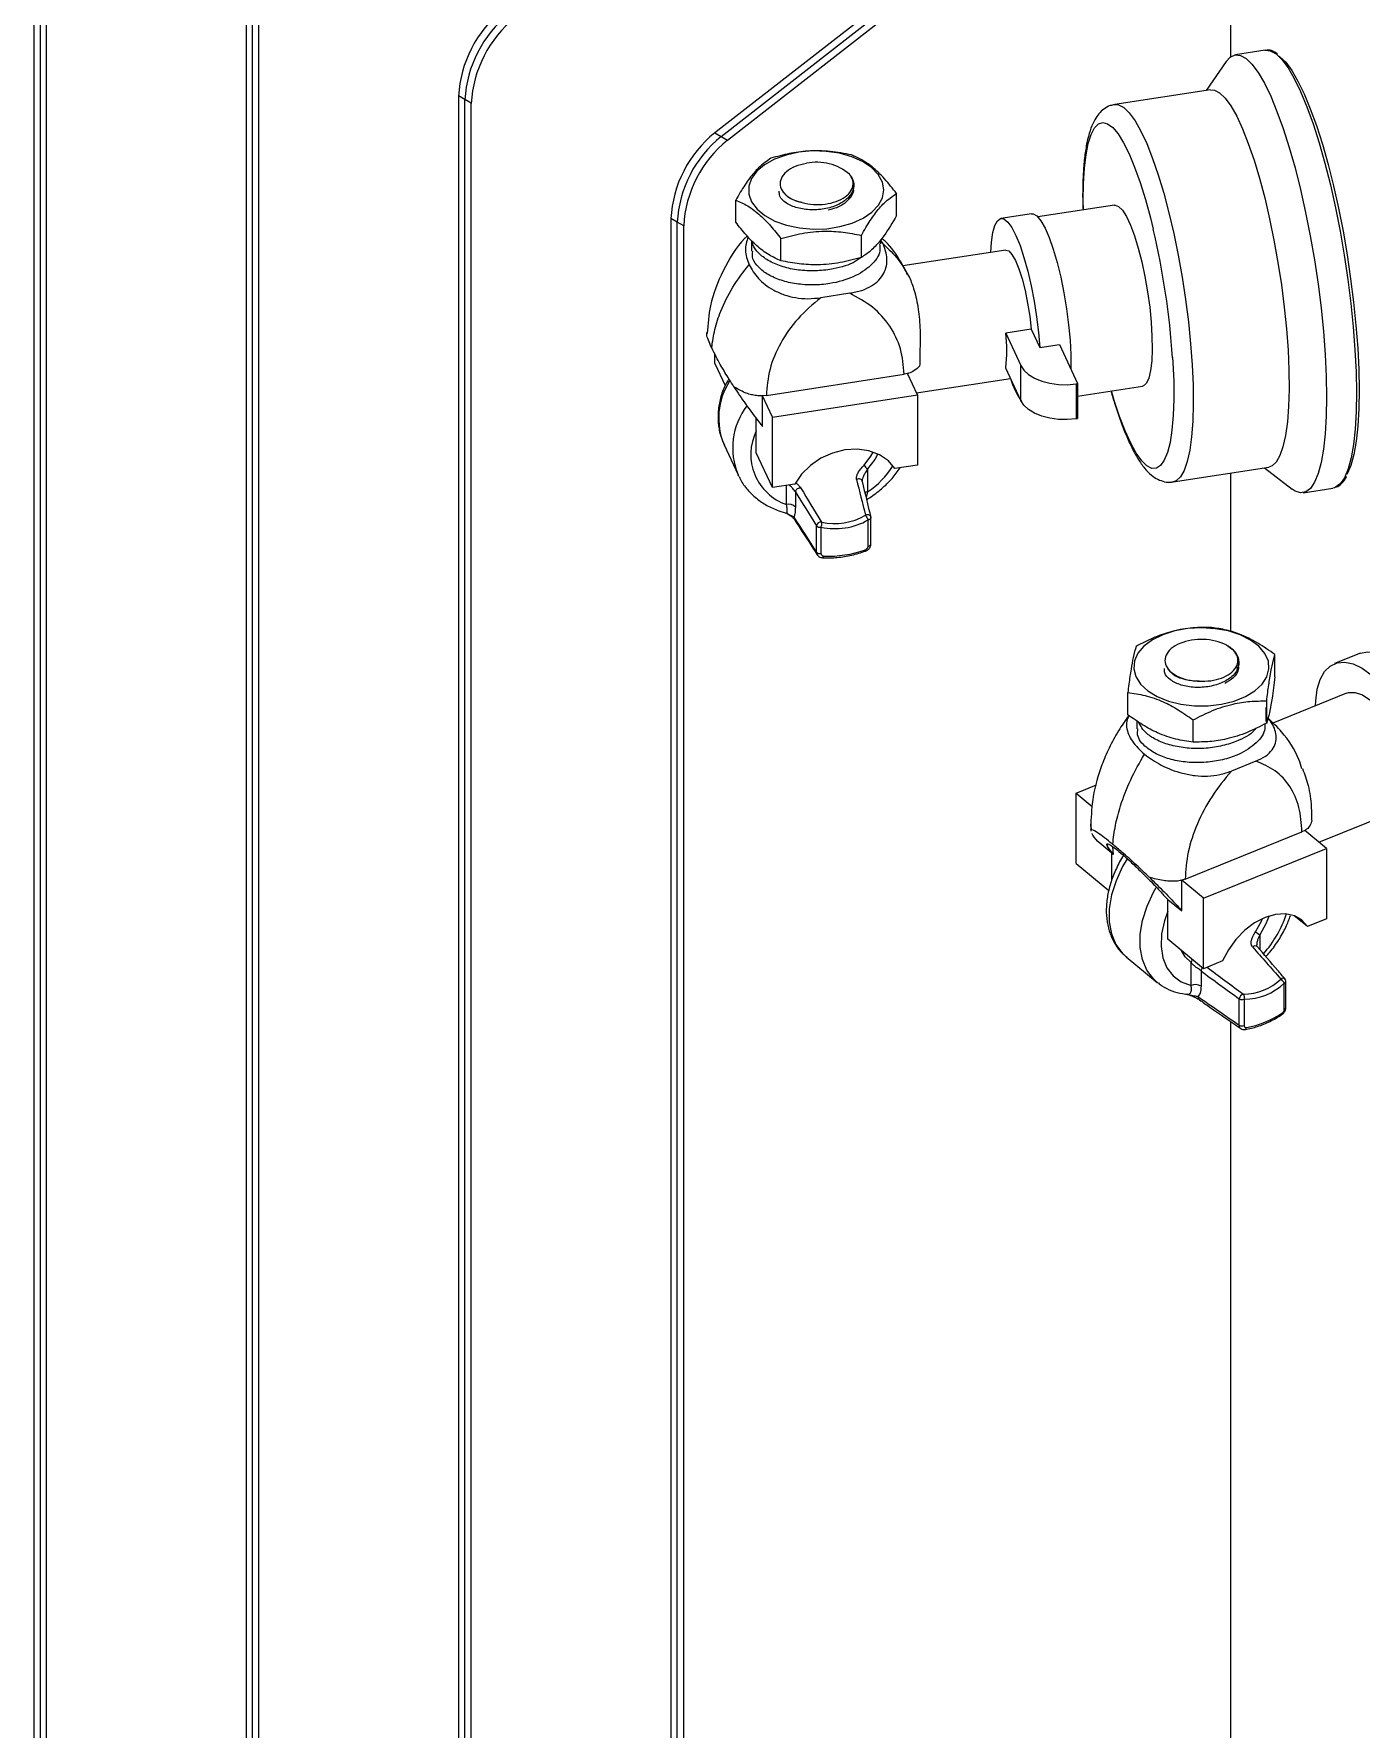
# Model space of a CAD drawing. Header units: millimetres. Extents: x 0 to 6631, y 0 to 4689.
# Drawn here: x 4059 to 4235.7, y 3503.9 to 3729.7 of the extents above; entities that cross this region are included whole.
import ezdxf

# ---------------------------------------------------------------- set-up
doc = ezdxf.new("R2010")
doc.units = ezdxf.units.MM
doc.header["$LTSCALE"] = 13
doc.layers.add('几何体', color=7, linetype='Continuous')

msp = doc.modelspace()

# ---------------------------------------------------------------- linework, layer by layer
at = {"layer": '几何体'}
for p, q in [((4218.33, 3778.38), (4218.33, 3726.57)), ((4218.33, 3770.11), (4149.65, 3716.48)), ((4150.5, 3715.99), (4218.33, 3768.96)), ((4151.35, 3715.5), (4218.33, 3767.81)), ((4058.96, 3754.05), (4058.96, 3157.72)), ((4059.81, 3753.56), (4059.81, 3157.23)), ((4060.65, 3156.74), (4060.65, 3753.07)), ((4087.24, 3737.72), (4087.24, 3141.39)), ((4088.09, 3140.9), (4088.09, 3737.23)), ((4088.94, 3140.41), (4088.94, 3736.74)), ((4217.77, 3725.97), (4215.1, 3722.14)), ((4222.97, 3727.48), (4219, 3726.87)), ((4116.37, 3720.91), (4115.53, 3721.4)), ((4115.53, 3721.4), (4115.53, 3125.06)), ((4215.68, 3722.23), (4202.92, 3720.26)), ((4117.22, 3720.42), (4116.37, 3720.91)), ((4116.37, 3124.57), (4116.37, 3720.91)), ((4117.22, 3124.08), (4117.22, 3720.42)), ((4149.65, 3716.48), (4150.5, 3715.99)), ((4150.5, 3715.99), (4151.35, 3715.5)), ((4158.69, 3708.72), (4158.8, 3708.55)), ((4167.64, 3707.77), (4167.76, 3707.95)), ((4168.16, 3709.18), (4168.16, 3709.51)), ((4173.87, 3705.47), (4173.87, 3708.41)), ((4152.45, 3704.59), (4152.45, 3707.52)), ((4191.83, 3705.71), (4187.77, 3705.08)), ((4202.9, 3706.86), (4192.69, 3705.28)), ((4144.66, 3704.58), (4143.81, 3705.07)), ((4143.81, 3705.07), (4143.81, 3108.73)), ((4145.51, 3704.09), (4144.66, 3704.58)), ((4144.66, 3108.24), (4144.66, 3704.58)), ((4145.51, 3107.75), (4145.51, 3704.09)), ((4154.54, 3702.16), (4154.54, 3700.72)), ((4158.47, 3699.45), (4158.47, 3702.39)), ((4169.18, 3699.9), (4169.18, 3702.83)), ((4172.1, 3701.68), (4171.72, 3702.22)), ((4171.77, 3701.69), (4171.77, 3702.29)), ((4188.42, 3700.88), (4174.72, 3698.76)), ((4175.47, 3697.43), (4175.59, 3697.23)), ((4167.62, 3695.13), (4163.77, 3694.53)), ((4191.79, 3690.34), (4188.41, 3689.82)), ((4188.41, 3689.82), (4190.42, 3685.5)), ((4191.79, 3690.34), (4192.94, 3687.88)), ((4149.24, 3687.85), (4149.2, 3687.92)), ((4192.94, 3687.88), (4195.55, 3688.28)), ((4195.55, 3688.28), (4197.96, 3683.08)), ((4149.67, 3685.74), (4149.67, 3686.99)), ((4149.67, 3685.74), (4151.03, 3682.81)), ((4190.42, 3680.85), (4188.41, 3685.16)), ((4190.42, 3680.85), (4190.42, 3685.5)), ((4156.52, 3681.49), (4174.87, 3684.33)), ((4175.34, 3684.43), (4174.87, 3684.33)), ((4176.65, 3681.61), (4175.34, 3684.43)), ((4176.54, 3681.84), (4189.06, 3683.78)), ((4197.77, 3683.05), (4197.96, 3683.08)), ((4197.77, 3683.05), (4197.77, 3678.4)), ((4197.96, 3683.08), (4197.96, 3678.43)), ((4156.52, 3681.49), (4156.02, 3681.44)), ((4157.33, 3678.62), (4156.02, 3681.44)), ((4156.02, 3677.36), (4156.02, 3681.44)), ((4157.33, 3678.62), (4176.65, 3681.61)), ((4176.65, 3681.61), (4176.65, 3672.22)), ((4197.96, 3681.41), (4206.63, 3682.76)), ((4155.18, 3673.86), (4155.18, 3678.45)), ((4157.33, 3669.23), (4157.33, 3678.62)), ((4197.77, 3678.4), (4197.96, 3678.43)), ((4150.89, 3674.94), (4152.75, 3670.93)), ((4157.33, 3669.23), (4155.18, 3673.86)), ((4170.01, 3671.71), (4170.01, 3668.65)), ((4176.65, 3672.22), (4173.65, 3671.76)), ((4210.7, 3669.99), (4223.46, 3671.96)), ((4222.88, 3671.87), (4226.58, 3669.03)), ((4152.86, 3670.7), (4152.75, 3670.93)), ((4160.32, 3669.7), (4157.33, 3669.23)), ((4159.2, 3666.98), (4159.2, 3669.52)), ((4218.33, 3671.17), (4218.33, 3650.07)), ((4160.39, 3668.67), (4160.39, 3666.63)), ((4228.02, 3668.55), (4232, 3669.16)), ((4232.2, 3669.21), (4232, 3669.16)), ((4170.08, 3661.42), (4170.08, 3664.93)), ((4170.45, 3661.7), (4170.45, 3665.21)), ((4163.2, 3660.63), (4163.2, 3664.13)), ((4163.8, 3663.96), (4163.8, 3660.45)), ((4224.27, 3644.04), (4224.27, 3646.98)), ((4235.66, 3647.17), (4232.22, 3645.78)), ((4209.94, 3645.19), (4210.11, 3644.94)), ((4219.22, 3645.35), (4219.18, 3645)), ((4219.47, 3645.57), (4219.47, 3645.9)), ((4219, 3644.24), (4219.08, 3644.35)), ((4204.66, 3638.98), (4204.66, 3641.92)), ((4223.17, 3637.87), (4223.17, 3640.81)), ((4233.81, 3641.84), (4223.99, 3637.87)), ((4205.85, 3638.17), (4205.85, 3637.09)), ((4213.36, 3635.34), (4213.36, 3638.28)), ((4223.08, 3638.07), (4223.08, 3639.94)), ((4221.72, 3632.8), (4218.46, 3631.48)), ((4197.79, 3628.54), (4200.48, 3629.63)), ((4197.79, 3619.15), (4197.79, 3628.54)), ((4197.79, 3628.54), (4199.94, 3626.76)), ((4199.73, 3624.47), (4199.73, 3623.49)), ((4230.12, 3622.01), (4239.69, 3625.88)), ((4202.55, 3620.53), (4200.68, 3622.07)), ((4212.31, 3617.07), (4227.87, 3623.36)), ((4228.25, 3623.55), (4227.87, 3623.36)), ((4231.15, 3621.16), (4228.25, 3623.55)), ((4202.05, 3621.3), (4201.95, 3621.66)), ((4202.78, 3620.34), (4202.05, 3621.3)), ((4202.78, 3620.34), (4202.55, 3620.53)), ((4202.55, 3617), (4202.55, 3620.53)), ((4202.66, 3621.71), (4202.59, 3621.77)), ((4202.78, 3620.34), (4202.68, 3621.38)), ((4214.77, 3614.54), (4231.15, 3621.16)), ((4231.15, 3621.16), (4231.15, 3611.77)), ((4197.79, 3619.15), (4202.15, 3615.55)), ((4212.31, 3617.07), (4211.87, 3616.93)), ((4214.77, 3614.54), (4211.87, 3616.93)), ((4211.87, 3612.85), (4211.87, 3616.93)), ((4210, 3614.38), (4209.78, 3614.57)), ((4210, 3614.38), (4211.87, 3612.85)), ((4210, 3609.08), (4210, 3614.38)), ((4214.77, 3605.15), (4214.77, 3614.54)), ((4228.61, 3610.75), (4226.84, 3612.21)), ((4231.15, 3611.77), (4228.61, 3610.75)), ((4214.77, 3605.15), (4210, 3609.08)), ((4222.26, 3609.68), (4222.26, 3607.67)), ((4204.45, 3606.73), (4208.58, 3603.33)), ((4217.3, 3606.18), (4214.77, 3605.15)), ((4213.1, 3602.92), (4213.1, 3605.97)), ((4214.42, 3604.86), (4214.42, 3602.83)), ((4208.69, 3603.24), (4208.58, 3603.33)), ((4225.51, 3599.73), (4225.51, 3603.24)), ((4225.72, 3599.97), (4225.72, 3603.48)), ((4214.21, 3601), (4214.2, 3601.01)), ((4219.52, 3597.62), (4219.52, 3601.13)), ((4220.18, 3601.09), (4220.18, 3597.58)), ((4218.33, 3598.13), (4218.33, 3195.33))]:
    msp.add_line(p, q, dxfattribs=at)
at = {"layer": '几何体', "flags": 128}
for points in [[(4217.77, 3725.97), (4218.32, 3726.57), (4218.97, 3726.86), (4219.68, 3726.8), (4220.43, 3726.39), (4221.21, 3725.63), (4222.03, 3724.53), (4222.86, 3723.1), (4223.7, 3721.37), (4224.54, 3719.34), (4225.37, 3717.06), (4226.17, 3714.54), (4226.94, 3711.82), (4227.67, 3708.92), (4228.35, 3705.89), (4228.97, 3702.76), (4229.53, 3699.57), (4230.01, 3696.35), (4230.41, 3693.16), (4230.73, 3690.01), (4230.96, 3686.96), (4231.1, 3684.05), (4231.14, 3681.29), (4231.1, 3678.74), (4230.96, 3676.41), (4230.73, 3674.35), (4230.42, 3672.57), (4230.02, 3671.09), (4229.54, 3669.94), (4228.99, 3669.12), (4228.37, 3668.65), (4227.69, 3668.53), (4226.97, 3668.77), (4226.58, 3669.03)], [(4222.97, 3727.48), (4223.65, 3727.42), (4224.41, 3727.01), (4225.19, 3726.24), (4226.01, 3725.14), (4226.84, 3723.72), (4227.68, 3721.98), (4228.52, 3719.96), (4229.35, 3717.68), (4230.15, 3715.16), (4230.92, 3712.43), (4231.65, 3709.54), (4232.33, 3706.51), (4232.95, 3703.38), (4233.5, 3700.18), (4233.98, 3696.97), (4234.39, 3693.77), (4234.7, 3690.63), (4234.93, 3687.58), (4235.07, 3684.66), (4235.12, 3681.91), (4235.08, 3679.35), (4234.94, 3677.03), (4234.71, 3674.96), (4234.4, 3673.18), (4234, 3671.71), (4233.52, 3670.55), (4232.97, 3669.74), (4232.35, 3669.27), (4232.2, 3669.21)], [(4224.84, 3726.69), (4224.92, 3726.63), (4225.7, 3725.88), (4226.5, 3724.8), (4227.32, 3723.39), (4228.15, 3721.69), (4228.98, 3719.7), (4229.79, 3717.45), (4230.58, 3714.97), (4231.34, 3712.29), (4232.06, 3709.44), (4232.72, 3706.45), (4233.34, 3703.37), (4233.88, 3700.23), (4234.35, 3697.06), (4234.75, 3693.92), (4235.06, 3690.82), (4235.29, 3687.82), (4235.43, 3684.95), (4235.47, 3682.24), (4235.43, 3679.72), (4235.29, 3677.43), (4235.07, 3675.4), (4234.76, 3673.65), (4234.37, 3672.19), (4233.9, 3671.06), (4233.87, 3671.01)], [(4215.68, 3722.23), (4216.21, 3722.19), (4216.9, 3721.83), (4217.63, 3721.12), (4218.39, 3720.07), (4219.17, 3718.7), (4219.95, 3717.02), (4220.72, 3715.07), (4221.48, 3712.86), (4222.21, 3710.43), (4222.9, 3707.82), (4223.55, 3705.05), (4224.14, 3702.17), (4224.67, 3699.22), (4225.13, 3696.25), (4225.51, 3693.28), (4225.8, 3690.37), (4226.01, 3687.55), (4226.12, 3684.86), (4226.15, 3682.35), (4226.08, 3680.05), (4225.92, 3677.98), (4225.67, 3676.18), (4225.34, 3674.68), (4224.93, 3673.49), (4224.44, 3672.63), (4223.88, 3672.11), (4223.46, 3671.96)], [(4202.93, 3720.26), (4203.45, 3720.22), (4204.14, 3719.85), (4204.87, 3719.14), (4205.63, 3718.09), (4206.41, 3716.72), (4207.19, 3715.05), (4207.96, 3713.09), (4208.72, 3710.89), (4209.45, 3708.46), (4210.15, 3705.84), (4210.79, 3703.08), (4211.39, 3700.2), (4211.91, 3697.25), (4212.37, 3694.27), (4212.75, 3691.31), (4213.04, 3688.39), (4213.25, 3685.57), (4213.37, 3682.89), (4213.39, 3680.38), (4213.32, 3678.07), (4213.16, 3676.01), (4212.92, 3674.21), (4212.58, 3672.7), (4212.17, 3671.51), (4211.68, 3670.66), (4211.12, 3670.14), (4210.7, 3669.99)], [(4198.75, 3706.22), (4198.73, 3707.47), (4198.76, 3709.74), (4198.89, 3711.78), (4199.1, 3713.57), (4199.4, 3715.07), (4199.78, 3716.27), (4200.23, 3717.14), (4200.76, 3717.67), (4201.34, 3717.86), (4201.98, 3717.7), (4202.66, 3717.19), (4203.37, 3716.34), (4204.1, 3715.16), (4204.84, 3713.67), (4205.58, 3711.9), (4206.31, 3709.87), (4207.02, 3707.62), (4207.69, 3705.16), (4208.06, 3703.64)], [(4159.22, 3704.18), (4160.93, 3703.82), (4162.74, 3703.67), (4164.56, 3703.72), (4166.32, 3703.99), (4167.96, 3704.46), (4169.4, 3705.11), (4170.58, 3705.91), (4171.46, 3706.83), (4172, 3707.84), (4172.18, 3708.89), (4171.99, 3709.93), (4171.43, 3710.94), (4170.54, 3711.86), (4169.35, 3712.65), (4167.9, 3713.3), (4166.26, 3713.76), (4164.49, 3714.02), (4162.67, 3714.07), (4160.86, 3713.9), (4159.15, 3713.53), (4157.61, 3712.97), (4156.29, 3712.24), (4155.26, 3711.38), (4154.54, 3710.41), (4154.18, 3709.37), (4154.19, 3708.32), (4154.56, 3707.29), (4155.29, 3706.32), (4156.34, 3705.46), (4157.67, 3704.74), (4159.22, 3704.18)], [(4191.83, 3705.71), (4192.05, 3705.7), (4192.55, 3705.42), (4193.08, 3704.78), (4193.64, 3703.81), (4194.2, 3702.53), (4194.74, 3700.98), (4195.26, 3699.2), (4195.74, 3697.25), (4196.16, 3695.18), (4196.51, 3693.05), (4196.78, 3690.92), (4196.97, 3688.85), (4197.07, 3686.91), (4197.07, 3685.14), (4197.06, 3685.01)], [(4202.9, 3706.86), (4202.98, 3706.87), (4203.45, 3706.69), (4203.95, 3706.18), (4204.48, 3705.34), (4205.02, 3704.19), (4205.54, 3702.78), (4206.05, 3701.14), (4206.52, 3699.31), (4206.94, 3697.35), (4207.29, 3695.33), (4207.58, 3693.28), (4207.78, 3691.28), (4207.89, 3689.39), (4207.92, 3687.64), (4207.85, 3686.11), (4207.7, 3684.82), (4207.46, 3683.82), (4207.15, 3683.14), (4206.76, 3682.79), (4206.63, 3682.76)], [(4186.44, 3700.57), (4186.52, 3701.94), (4186.7, 3703.19), (4186.97, 3704.15), (4187.31, 3704.78), (4187.71, 3705.07), (4188.17, 3705.01), (4188.68, 3704.6), (4189.21, 3703.86), (4189.76, 3702.8), (4190.31, 3701.46), (4190.84, 3699.87), (4191.34, 3698.07), (4191.79, 3696.12), (4192.19, 3694.07), (4192.52, 3691.97), (4192.77, 3689.89), (4192.94, 3687.88)], [(4188.42, 3700.88), (4188.8, 3700.77), (4189.23, 3700.3), (4189.69, 3699.49), (4190.14, 3698.39), (4190.58, 3697.03), (4190.98, 3695.48), (4191.32, 3693.8), (4191.6, 3692.06), (4191.79, 3690.34)], [(4190.42, 3685.5), (4190.83, 3684.87), (4191.45, 3684.29), (4192.26, 3683.79), (4193.21, 3683.4), (4194.28, 3683.12), (4195.43, 3682.96), (4196.6, 3682.94), (4197.77, 3683.05)], [(4210.64, 3686.54), (4210.68, 3685.91), (4210.78, 3683.36), (4210.79, 3680.99), (4210.72, 3678.82), (4210.55, 3676.9), (4210.29, 3675.26), (4209.95, 3673.9), (4209.53, 3672.87), (4209.04, 3672.16), (4208.49, 3671.8), (4207.87, 3671.79), (4207.22, 3672.13), (4206.52, 3672.81), (4205.8, 3673.83), (4205.06, 3675.16), (4204.32, 3676.79), (4203.58, 3678.7), (4202.86, 3680.84), (4202.48, 3682.11)], [(4197.77, 3678.4), (4196.6, 3678.29), (4195.43, 3678.31), (4194.28, 3678.46), (4193.21, 3678.74), (4192.26, 3679.14), (4191.45, 3679.64), (4190.83, 3680.21), (4190.42, 3680.85)], [(4173.65, 3671.76), (4172.77, 3672.8), (4171.59, 3673.6), (4170.19, 3674.12), (4168.63, 3674.34), (4166.99, 3674.24), (4165.35, 3673.83), (4163.79, 3673.13), (4162.39, 3672.18), (4161.21, 3671.01), (4160.32, 3669.7)], [(4169.53, 3672.21), (4170.46, 3673.44), (4170.74, 3673.96)], [(4171.37, 3673.71), (4170.97, 3672.96), (4170.01, 3671.71)], [(4169.28, 3670.04), (4169.27, 3670.14), (4169.22, 3670.23), (4169.14, 3670.31), (4169.03, 3670.36), (4168.91, 3670.38), (4168.78, 3670.38), (4168.65, 3670.36), (4168.53, 3670.3)], [(4170.43, 3665.33), (4170.43, 3665.35), (4170.38, 3665.44), (4170.31, 3665.51), (4170.22, 3665.57), (4170.11, 3665.6), (4169.98, 3665.61), (4169.86, 3665.59), (4169.74, 3665.55)], [(4170.45, 3665.21), (4170.45, 3665.2), (4170.44, 3665.15), (4170.41, 3665.1), (4170.37, 3665.05), (4170.31, 3665.01), (4170.24, 3664.98), (4170.16, 3664.95), (4170.08, 3664.93)], [(4170.08, 3661.42), (4170.16, 3661.44), (4170.24, 3661.47), (4170.31, 3661.5), (4170.37, 3661.54), (4170.41, 3661.59), (4170.44, 3661.64), (4170.45, 3661.69), (4170.45, 3661.7)], [(4164.17, 3660.11), (4164.14, 3660.04), (4164.11, 3659.97), (4164.08, 3659.93), (4164.05, 3659.9), (4164.01, 3659.89), (4164.01, 3659.89)], [(4213.54, 3640.17), (4215.36, 3640.16), (4217.15, 3640.37), (4218.83, 3640.79), (4220.33, 3641.39), (4221.59, 3642.15), (4222.56, 3643.04), (4223.2, 3644.03), (4223.47, 3645.07), (4223.39, 3646.13), (4222.93, 3647.15), (4222.13, 3648.09), (4221.02, 3648.93), (4219.63, 3649.61), (4218.04, 3650.13), (4216.3, 3650.44), (4214.48, 3650.55), (4212.67, 3650.45), (4210.92, 3650.13), (4209.33, 3649.62), (4207.94, 3648.94), (4206.82, 3648.11), (4206.02, 3647.16), (4205.55, 3646.14), (4205.46, 3645.09), (4205.73, 3644.05), (4206.36, 3643.06), (4207.33, 3642.17), (4208.58, 3641.4), (4210.08, 3640.8), (4211.75, 3640.38), (4213.54, 3640.17)], [(4235.66, 3647.17), (4236.6, 3647.37), (4237.71, 3647.25), (4238.89, 3646.79), (4240.12, 3646), (4241.36, 3644.91), (4242.58, 3643.54), (4243.73, 3641.93), (4244.78, 3640.13), (4245.71, 3638.2), (4246.49, 3636.18), (4247.1, 3634.14), (4247.51, 3632.14), (4247.72, 3630.22), (4247.73, 3630.15)], [(4229.68, 3640.17), (4229.71, 3640.83), (4229.91, 3642.37), (4230.31, 3643.68), (4230.89, 3644.72), (4231.64, 3645.46), (4232.54, 3645.89), (4233.57, 3645.98), (4234.69, 3645.74), (4235.87, 3645.17), (4237.08, 3644.29), (4238.3, 3643.13), (4239.47, 3641.71), (4240.58, 3640.08), (4241.59, 3638.27), (4242.47, 3636.35), (4243.2, 3634.36), (4243.75, 3632.36), (4244.12, 3630.41)], [(4233.81, 3641.84), (4234.09, 3641.93), (4234.96, 3641.94), (4235.92, 3641.61), (4236.92, 3640.96), (4237.92, 3640), (4238.89, 3638.79), (4239.77, 3637.37), (4240.54, 3635.8), (4241.15, 3634.15), (4241.59, 3632.5)], [(4204.57, 3619.79), (4203.96, 3618.75), (4203.1, 3616.87), (4202.5, 3614.99), (4202.2, 3613.14), (4202.2, 3611.39), (4202.5, 3609.78), (4203.09, 3608.37), (4203.96, 3607.19), (4204.45, 3606.73)], [(4208.58, 3603.33), (4208.09, 3603.79), (4207.22, 3604.96), (4206.63, 3606.38), (4206.33, 3607.98), (4206.33, 3609.73), (4206.63, 3611.58), (4207.23, 3613.47), (4208.09, 3615.34), (4208.45, 3615.97)], [(4210, 3612.79), (4209.55, 3611.53), (4209.16, 3609.78), (4209.09, 3608.12), (4209.33, 3606.59), (4209.88, 3605.27), (4210.71, 3604.19), (4211.79, 3603.4), (4213.1, 3602.92)], [(4228.61, 3610.75), (4227.86, 3611.62), (4226.86, 3612.2), (4225.67, 3612.46), (4224.35, 3612.38), (4222.96, 3611.97), (4221.56, 3611.25), (4220.24, 3610.26), (4219.05, 3609.04), (4218.06, 3607.66), (4217.3, 3606.18)], [(4221.67, 3610.07), (4222.46, 3611.47), (4222.62, 3611.83)], [(4223.5, 3612.17), (4223.07, 3611.11), (4222.26, 3609.68)], [(4213.1, 3605.97), (4212.29, 3606.75), (4211.81, 3607.59)], [(4225.19, 3599.21), (4225.21, 3599.14), (4225.21, 3599.09), (4225.2, 3599.05), (4225.18, 3599.02)]]:
    msp.add_lwpolyline(points, dxfattribs=at)
at = {"layer": '几何体'}
for centre, radius, start, end in [((4131.15, 3720.6), 15.64, 128.6908, 177.0927), ((4132, 3720.11), 15.64, 128.6908, 177.0927), ((4132.84, 3719.62), 15.64, 128.6908, 177.0927), ((4159.43, 3704.27), 15.64, 128.6908, 177.0927), ((4160.28, 3703.78), 15.64, 128.6908, 177.0927), ((4161.13, 3703.3), 15.64, 128.6908, 177.0927), ((4163.25, 3705.86), 6.71, 49.5857, 101.884), ((4105.55, 3679.47), 105.32, 3.8478, 13.2654), ((4167.56, 3687.49), 20.99, 353.6337, 6.3663), ((4159.37, 3678.49), 9.19, 147.6008, 202.7094), ((4201.44, 3687.76), 13.03, 197.8344, 212.8872), ((4161.39, 3674.5), 9.35, 142.9882, 202.4743), ((4161.52, 3673.66), 7.07, 153.8051, 250.8339), ((4170.76, 3672.92), 1.42, 209.9653, 238.2718), ((4163.44, 3678.39), 11.75, 303.9988, 327.8219), ((4160.98, 3668.57), 0.597, 76.7502, 171.1359), ((4170.2, 3667.32), 1.35, 98.1593, 114.5931), ((4159.49, 3665.75), 1.27, 44.4059, 103.0399), ((4160.76, 3665.29), 0.586, 178.2505, 212.1112), ((4165.68, 3672.59), 8.83, 257.6979, 299.8882), ((4165.63, 3672.7), 8.25, 257.6979, 299.8882), ((4176.23, 3668.69), 7.2, 205.8332, 211.4149), ((4169.95, 3665.21), 0.5, 0, 13.7913), ((4163.79, 3664.05), 0.597, 82.1382, 171.7868), ((4163.65, 3664.58), 0.633, 224.4059, 283.0399), ((4163.02, 3664.39), 0.89, 330.9192, 16.1095), ((4163.65, 3661.07), 0.633, 224.4059, 283.0399), ((4164.82, 3674.22), 14.13, 267.3446, 290.2415), ((4169.31, 3660.78), 0.44, 359.3148, 24.9707), ((4214.45, 3641.12), 7.89, 64.4813, 111.1621), ((4211.83, 3616.94), 14.66, 318.0723, 342.1703), ((4224.08, 3613.05), 3.83, 231.1084, 241.6926), ((4212.66, 3606.33), 0.566, 320.7016, 9.5689), ((4221.64, 3607.74), 0.444, 53.4813, 139.6989), ((4215.16, 3604.77), 0.741, 137.2911, 173.3436), ((4225.34, 3603.48), 0.418, 51.7645, 134.6083), ((4213.66, 3601.49), 1.54, 60.5241, 111.5653), ((4220.21, 3601.08), 0.692, 101.6441, 176.088), ((4220.06, 3608.94), 7.18, 270.0549, 313.9643), ((4219.61, 3601.34), 0.621, 335.8736, 42.8518), ((4220.17, 3608.77), 7.69, 270.0549, 313.9643), ((4223.51, 3601.98), 2.36, 32.2289, 49.4482), ((4225.44, 3603.51), 0.283, 283.6927, 352.2224), ((4225.22, 3603.48), 0.5, 360, 41.1273), ((4214.53, 3601.38), 0.502, 173.8006, 228.2266), ((4219.89, 3601.8), 0.77, 240.5241, 291.5653), ((4225.44, 3600.01), 0.283, 283.6927, 352.2224), ((4219.89, 3598.29), 0.77, 240.5241, 291.5653), ((4220.2, 3597.33), 0.296, 287.0545, 355.0909), ((4218.33, 3609.42), 12.3, 280.1179, 303.9013)]:
    msp.add_arc(centre, radius, start, end, dxfattribs=at)
for centre, major_axis, ratio, start_param, end_param in [((4174.38, 3654.01), (-10.74, 39.63), 0.037299, 1.137035, 1.265274), ((4174.88, 3654.05), (-10.25, 39.76), 0.038139, 1.147198, 1.275438), ((4173.92, 3653.91), (-24.88, 37.47), 0.076818, 1.115522, 1.243761), ((4174.38, 3654.01), (-24.42, 37.49), 0.071137, 1.109123, 1.237362), ((4172.28, 3656.33), (-37.64, 56.7), 0.076818, 1.36097, 1.444027), ((4239.35, 3594.16), (-33.29, 35.07), 0.082859, 1.087392, 1.215631), ((4238.97, 3593.97), (45.37, -30.16), 0.09505, 4.205024, 4.333264), ((4239.35, 3594.16), (44.97, -30.29), 0.088849, 4.206968, 4.329928), ((4236, 3595.92), (68.65, -45.64), 0.09505, 4.450473, 4.533529)]:
    msp.add_ellipse(centre, major_axis=major_axis, ratio=ratio, start_param=start_param, end_param=end_param, dxfattribs=at)
for points, knots in [([(4224.62, 3726.97), (4224.47, 3727.08), (4224.09, 3727.37), (4223.52, 3727.54), (4223.1, 3727.47), (4222.94, 3727.45)], [0, 0, 0, 0, 0.274349, 0.705914, 1, 1, 1, 1]), ([(4202.94, 3720.22), (4202.73, 3720.19), (4202.2, 3720.12), (4201.46, 3719.67), (4200.77, 3719.03), (4200.21, 3718.19), (4199.71, 3717.08), (4199.3, 3715.64), (4198.98, 3713.88), (4198.77, 3711.9), (4198.67, 3709.75), (4198.64, 3707.85), (4198.68, 3706.61), (4198.7, 3706.21)], [0, 0, 0, 0, 0.044001, 0.114863, 0.187215, 0.268712, 0.367574, 0.485948, 0.606455, 0.722145, 0.834846, 0.94586, 1, 1, 1, 1]), ([(4157.14, 3713.1), (4156.59, 3712.73), (4155.65, 3712.1), (4154.26, 3710.46), (4153.24, 3708.92), (4152.65, 3707.88), (4152.45, 3707.52)], [0, 0, 0, 0, 0.356439, 0.608129, 0.868454, 1, 1, 1, 1]), ([(4167.85, 3713.54), (4166.91, 3713.72), (4165.02, 3714.09), (4162.21, 3714.13), (4159.55, 3713.77), (4157.95, 3713.33), (4157.14, 3713.1)], [0, 0, 0, 0, 0.267276, 0.541818, 0.768445, 1, 1, 1, 1]), ([(4161.86, 3712.42), (4161.35, 3712.3), (4160.31, 3712.05), (4159.14, 3711.34), (4158.43, 3710.46), (4158.28, 3709.5), (4158.69, 3708.58), (4159.6, 3707.8), (4160.57, 3707.37), (4161.18, 3707.22), (4161.3, 3707.19)], [0, 0, 0, 0, 0.1408, 0.281601, 0.422095, 0.560119, 0.697396, 0.832652, 0.966706, 1, 1, 1, 1]), ([(4173.87, 3708.41), (4173.34, 3709.08), (4172.28, 3710.43), (4170.7, 3711.93), (4169.2, 3712.96), (4168.3, 3713.35), (4167.85, 3713.54)], [0, 0, 0, 0, 0.267276, 0.541818, 0.768445, 1, 1, 1, 1]), ([(4167.59, 3710.96), (4167.74, 3710.75), (4168.15, 3710.17), (4168.24, 3709.09), (4167.6, 3707.9), (4166.28, 3706.94), (4164.49, 3706.33), (4162.49, 3706.15), (4160.59, 3706.43), (4159.11, 3707.09), (4158.24, 3707.93), (4158.24, 3708.5), (4158.24, 3708.73)], [0, 0, 0, 0, 0.06031, 0.16849, 0.277405, 0.385383, 0.493965, 0.602546, 0.710525, 0.819439, 0.92762, 1, 1, 1, 1]), ([(4161.3, 3707.19), (4161.79, 3707.09), (4162.77, 3706.88), (4164.38, 3706.95), (4165.86, 3707.3), (4167.07, 3707.92), (4167.88, 3708.74), (4168.17, 3709.68), (4167.98, 3710.45), (4167.68, 3710.85), (4167.59, 3710.96)], [0, 0, 0, 0, 0.132095, 0.264168, 0.396922, 0.532469, 0.668255, 0.806625, 0.945503, 1, 1, 1, 1]), ([(4161.3, 3707.19), (4161.15, 3707.23), (4160.46, 3707.38), (4159.44, 3707.8), (4159.03, 3708.33), (4158.85, 3708.56)], [0, 0, 0, 0, 0.131676, 0.612309, 1, 1, 1, 1]), ([(4168.07, 3709.17), (4168.1, 3709.04), (4168.19, 3708.49), (4167.56, 3707.57), (4166.38, 3706.63), (4165.26, 3706.31), (4164.75, 3706.17)], [0, 0, 0, 0, 0.104508, 0.422451, 0.73766, 1, 1, 1, 1]), ([(4169.18, 3702.83), (4169.38, 3703.19), (4169.96, 3704.21), (4170.98, 3705.75), (4172.37, 3707.4), (4173.32, 3708.04), (4173.87, 3708.41)], [0, 0, 0, 0, 0.131547, 0.383647, 0.643559, 1, 1, 1, 1]), ([(4152.45, 3707.52), (4152.97, 3707.3), (4154.04, 3706.83), (4155.62, 3705.64), (4157.11, 3704.12), (4158.01, 3702.97), (4158.47, 3702.39)], [0, 0, 0, 0, 0.267276, 0.541818, 0.768445, 1, 1, 1, 1]), ([(4173.87, 3705.47), (4173.32, 3704.54), (4172.38, 3702.94), (4170.99, 3701.27), (4169.98, 3700.39), (4169.38, 3700.02), (4169.18, 3699.9)], [0, 0, 0, 0, 0.356439, 0.608129, 0.868454, 1, 1, 1, 1]), ([(4158.47, 3699.45), (4157.94, 3699.68), (4156.87, 3700.15), (4155.3, 3701.34), (4153.8, 3702.86), (4152.9, 3704.01), (4152.45, 3704.59)], [0, 0, 0, 0, 0.267276, 0.541818, 0.768445, 1, 1, 1, 1]), ([(4158.47, 3702.39), (4159.4, 3702.65), (4161.3, 3703.17), (4164.11, 3703.44), (4166.77, 3703.31), (4168.37, 3702.99), (4169.18, 3702.83)], [0, 0, 0, 0, 0.267276, 0.541818, 0.768445, 1, 1, 1, 1]), ([(4153.98, 3702.74), (4153.87, 3702.64), (4152.48, 3701.34), (4150.71, 3698.19), (4148.93, 3693.9), (4148.73, 3690.99), (4148.65, 3689.74)], [0, 0, 0, 0, 0.0293, 0.38815, 0.73604, 1, 1, 1, 1]), ([(4154.1, 3702.61), (4153.91, 3702.02), (4153.51, 3700.79), (4153.97, 3699.56), (4154.22, 3698.91)], [0, 0, 0, 0, 0.4743042, 1, 1, 1, 1]), ([(4171.61, 3701.69), (4171.65, 3701.38), (4171.76, 3700.37), (4170.55, 3698.76), (4168.21, 3697.2), (4165.38, 3696.39), (4162.74, 3696.17), (4160.51, 3696.32), (4158.45, 3696.8), (4156.71, 3697.56), (4155.43, 3698.56), (4154.61, 3699.64), (4154.68, 3700.39), (4154.71, 3700.72)], [0, 0, 0, 0, 0.055966, 0.181318, 0.305595, 0.430564, 0.513912, 0.597834, 0.6807, 0.764738, 0.847765, 0.931457, 1, 1, 1, 1]), ([(4169.15, 3699.89), (4168.81, 3699.64), (4167.73, 3698.86), (4165.37, 3698.28), (4162.75, 3698.04), (4160.5, 3698.19), (4158.45, 3698.68), (4156.7, 3699.44), (4155.46, 3700.44), (4154.71, 3701.32), (4154.72, 3701.85), (4154.73, 3701.97)], [0, 0, 0, 0, 0.081094, 0.257397, 0.37498, 0.493375, 0.610279, 0.728837, 0.845969, 0.964038, 1, 1, 1, 1]), ([(4167.62, 3695.13), (4168.17, 3695.23), (4169.25, 3695.45), (4170.58, 3696.07), (4171.58, 3696.86), (4172.42, 3698.08), (4172.76, 3699.75), (4172.32, 3701.03), (4172.1, 3701.68)], [0, 0, 0, 0, 0.127393, 0.250117, 0.370792, 0.500414, 0.749564, 1, 1, 1, 1]), ([(4175.36, 3697.59), (4175.07, 3698.14), (4174.23, 3699.74), (4173.07, 3701.4), (4172.05, 3702.31), (4171.9, 3702.44)], [0, 0, 0, 0, 0.3123918, 0.8982307, 1, 1, 1, 1]), ([(4172.1, 3701.68), (4172.8, 3701.01), (4174.19, 3699.68), (4175.12, 3698.05), (4175.59, 3697.23)], [0, 0, 0, 0, 0.500003, 1, 1, 1, 1]), ([(4149.24, 3687.85), (4149.35, 3688.67), (4149.59, 3690.3), (4150.5, 3693.02), (4151.93, 3695.96), (4153.45, 3697.93), (4154.22, 3698.91)], [0, 0, 0, 0, 0.2138674, 0.4277366, 0.7138671, 1, 1, 1, 1]), ([(4154.22, 3698.91), (4154.58, 3698.29), (4155.31, 3697.06), (4157.04, 3695.71), (4158.83, 3694.9), (4160.39, 3694.49), (4162.08, 3694.34), (4163.2, 3694.47), (4163.77, 3694.53)], [0, 0, 0, 0, 0.248589, 0.498299, 0.62825, 0.749296, 0.872285, 1, 1, 1, 1]), ([(4169.18, 3699.9), (4168.24, 3699.64), (4166.35, 3699.12), (4163.54, 3698.85), (4160.88, 3698.98), (4159.28, 3699.29), (4158.47, 3699.45)], [0, 0, 0, 0, 0.267276, 0.541818, 0.768445, 1, 1, 1, 1]), ([(4175.59, 3697.23), (4175.8, 3696.69), (4176.26, 3695.54), (4176.79, 3693.05), (4177.05, 3690.21), (4176.98, 3687.53), (4176.95, 3686.06), (4176.94, 3685.42)], [0, 0, 0, 0, 0.193516, 0.406828, 0.619695, 0.833542, 1, 1, 1, 1]), ([(4163.77, 3694.53), (4162.71, 3693.63), (4160.59, 3691.82), (4158.31, 3688.52), (4156.81, 3685.01), (4156.61, 3682.66), (4156.52, 3681.49)], [0, 0, 0, 0, 0.250026, 0.5, 0.749974, 1, 1, 1, 1]), ([(4174.87, 3684.33), (4174.78, 3685.47), (4174.58, 3687.76), (4173.08, 3690.81), (4170.8, 3693.4), (4168.68, 3694.55), (4167.62, 3695.13)], [0, 0, 0, 0, 0.250026, 0.5, 0.749974, 1, 1, 1, 1]), ([(4149.2, 3687.92), (4149.06, 3688.25), (4148.77, 3688.91), (4148.51, 3689.7), (4148.62, 3689.86), (4148.67, 3689.94)], [0, 0, 0, 0, 0.322772, 0.655321, 1, 1, 1, 1]), ([(4152.19, 3682.67), (4151.78, 3683.32), (4150.88, 3684.74), (4149.89, 3686.5), (4149.43, 3687.46), (4149.24, 3687.85)], [0, 0, 0, 0, 0.327432, 0.722961, 1, 1, 1, 1]), ([(4176.94, 3685.42), (4176.72, 3685.21), (4176.34, 3684.83), (4175.7, 3684.54), (4175.38, 3684.44), (4175.34, 3684.43)], [0, 0, 0, 0, 0.53998, 0.946274, 1, 1, 1, 1]), ([(4151.52, 3683.74), (4151.32, 3683.38), (4150.81, 3682.48), (4150.32, 3680.94), (4150.04, 3679.2), (4150.11, 3677.48), (4150.41, 3676.01), (4150.81, 3675.19), (4150.96, 3674.87)], [0, 0, 0, 0, 0.12614, 0.317579, 0.507621, 0.695604, 0.881271, 1, 1, 1, 1]), ([(4156.02, 3681.44), (4155.95, 3681.44), (4155.61, 3681.43), (4155.04, 3681.49), (4154.33, 3681.64), (4153.31, 3681.99), (4152.66, 3682.39), (4152.19, 3682.67)], [0, 0, 0, 0, 0.050272, 0.220214, 0.378002, 0.550604, 1, 1, 1, 1]), ([(4152.19, 3682.67), (4152.7, 3681.9), (4153.81, 3680.25), (4155.15, 3678.45), (4155.87, 3677.55), (4156.02, 3677.36)], [0, 0, 0, 0, 0.410645, 0.877492, 1, 1, 1, 1]), ([(4202.42, 3682.11), (4202.6, 3681.48), (4203.01, 3680.08), (4203.68, 3678.11), (4204.43, 3676.2), (4205.2, 3674.5), (4206.02, 3673.01), (4206.86, 3671.81), (4207.72, 3670.92), (4208.6, 3670.32), (4209.51, 3670), (4210.25, 3669.89), (4210.63, 3670), (4210.69, 3670.02)], [0, 0, 0, 0, 0.088626, 0.198567, 0.309365, 0.421534, 0.536002, 0.6545, 0.760831, 0.843563, 0.916299, 0.98498, 1, 1, 1, 1]), ([(4168.53, 3670.3), (4168.52, 3670.34), (4168.49, 3670.48), (4168.54, 3670.79), (4168.74, 3671.23), (4169.09, 3671.72), (4169.37, 3672.04), (4169.53, 3672.21)], [0, 0, 0, 0, 0.070193, 0.27645, 0.477116, 0.713047, 1, 1, 1, 1]), ([(4170.01, 3671.71), (4169.9, 3671.54), (4169.71, 3671.24), (4169.46, 3670.79), (4169.31, 3670.45), (4169.27, 3670.24), (4169.27, 3670.16), (4169.27, 3670.15)], [0, 0, 0, 0, 0.349492, 0.616932, 0.824463, 0.974681, 1, 1, 1, 1]), ([(4169.86, 3667.64), (4170, 3667.72), (4170.72, 3668.14), (4171.89, 3669.05), (4173.28, 3670.38), (4174, 3671.38), (4174.34, 3671.87)], [0, 0, 0, 0, 0.075789, 0.390776, 0.70654, 1, 1, 1, 1]), ([(4152.9, 3670.69), (4152.95, 3670.57), (4153.22, 3669.94), (4153.98, 3668.95), (4155.15, 3667.77), (4156.57, 3666.83), (4157.99, 3666.18), (4158.95, 3665.92), (4159.34, 3665.81)], [0, 0, 0, 0, 0.0496342, 0.251824, 0.4538232, 0.6568456, 0.8617159, 1, 1, 1, 1]), ([(4160.39, 3668.67), (4160.35, 3668.74), (4160.25, 3668.88), (4160.03, 3669.13), (4159.8, 3669.37), (4159.66, 3669.52), (4159.6, 3669.59)], [0, 0, 0, 0, 0.236551, 0.484828, 0.76565, 1, 1, 1, 1]), ([(4160.44, 3669.87), (4160.5, 3669.82), (4160.67, 3669.68), (4160.93, 3669.43), (4161.05, 3669.25), (4161.12, 3669.16)], [0, 0, 0, 0, 0.20275, 0.597406, 1, 1, 1, 1]), ([(4232.27, 3669.27), (4232.39, 3669.3), (4232.76, 3669.4), (4233.27, 3669.9), (4233.65, 3670.35), (4233.81, 3670.71), (4233.82, 3670.73)], [0, 0, 0, 0, 0.195023, 0.572759, 0.980433, 1, 1, 1, 1]), ([(4170.01, 3668.65), (4169.95, 3668.39), (4169.88, 3668.09), (4169.81, 3667.91), (4169.81, 3667.88)], [0, 0, 0, 0, 0.874464, 1, 1, 1, 1]), ([(4159.12, 3665.87), (4159.17, 3665.86), (4159.23, 3665.86), (4159.31, 3665.99), (4159.33, 3666.15), (4159.3, 3666.51), (4159.25, 3666.75), (4159.2, 3666.98)], [0, 0, 0, 0, 0.2385272, 0.2850802, 0.6242683, 0.6329692, 1, 1, 1, 1]), ([(4159.12, 3665.85), (4159.18, 3665.84), (4159.26, 3665.82), (4159.28, 3665.8), (4159.28, 3665.8)], [0, 0, 0, 0, 0.6876476, 1, 1, 1, 1]), ([(4159.29, 3665.81), (4159.31, 3665.79), (4159.5, 3665.65), (4159.85, 3665.52), (4160.07, 3665.38), (4160.18, 3665.31)], [0, 0, 0, 0, 0.05654, 0.55321, 1, 1, 1, 1]), ([(4159.31, 3665.78), (4159.48, 3665.67), (4159.81, 3665.46), (4160.14, 3665.16), (4160.23, 3665.03), (4160.27, 3664.98)], [0, 0, 0, 0, 0.3798052, 0.7330824, 1, 1, 1, 1]), ([(4160.39, 3666.63), (4160.38, 3666.31), (4160.36, 3665.75), (4160.23, 3665.44), (4160.18, 3665.31)], [0, 0, 0, 0, 0.586964, 1, 1, 1, 1]), ([(4160.27, 3664.98), (4160.52, 3664.58), (4161.53, 3663.01), (4162.54, 3661.45), (4163.3, 3660.28)], [0, 0, 0, 0, 0.250483, 1, 1, 1, 1]), ([(4163.31, 3660.29), (4163.29, 3660.32), (4163.21, 3660.41), (4163.21, 3660.53), (4163.2, 3660.63)], [0, 0, 0, 0, 0.270048, 1, 1, 1, 1]), ([(4163.8, 3660.45), (4163.8, 3660.41), (4163.81, 3660.32), (4163.89, 3660.21), (4164.01, 3660.13), (4164.12, 3660.12), (4164.17, 3660.11)], [0, 0, 0, 0, 0.2520437, 0.5040461, 0.7571208, 1, 1, 1, 1]), ([(4164.01, 3659.89), (4164.34, 3659.88), (4165.3, 3659.85), (4166.93, 3660.01), (4168.52, 3660.36), (4169.45, 3660.68), (4169.75, 3660.78)], [0, 0, 0, 0, 0.176467, 0.508502, 0.840863, 1, 1, 1, 1]), ([(4169.71, 3660.97), (4169.76, 3660.99), (4169.86, 3661.04), (4169.99, 3661.16), (4170.06, 3661.29), (4170.07, 3661.38), (4170.08, 3661.42)], [0, 0, 0, 0, 0.25538, 0.510786, 0.765429, 1, 1, 1, 1]), ([(4169.75, 3660.79), (4169.81, 3660.81), (4169.99, 3660.87), (4170.23, 3661.09), (4170.42, 3661.39), (4170.44, 3661.6), (4170.45, 3661.7)], [0, 0, 0, 0, 0.151452, 0.468706, 0.753124, 1, 1, 1, 1]), ([(4163.31, 3660.28), (4163.37, 3660.2), (4163.49, 3660.05), (4163.75, 3659.92), (4163.93, 3659.91), (4164.01, 3659.9)], [0, 0, 0, 0, 0.3488, 0.723081, 1, 1, 1, 1]), ([(4215.57, 3650.61), (4214.72, 3650.61), (4212.98, 3650.61), (4210.41, 3650.1), (4207.98, 3649.22), (4206.51, 3648.47), (4205.77, 3648.08)], [0, 0, 0, 0, 0.267276, 0.541818, 0.768445, 1, 1, 1, 1]), ([(4224.27, 3646.98), (4223.51, 3647.51), (4221.97, 3648.6), (4219.69, 3649.71), (4217.53, 3650.37), (4216.23, 3650.53), (4215.57, 3650.61)], [0, 0, 0, 0, 0.267276, 0.541818, 0.768445, 1, 1, 1, 1]), ([(4205.77, 3648.08), (4205.64, 3647.64), (4205.42, 3646.89), (4205.09, 3645.07), (4204.85, 3643.41), (4204.71, 3642.29), (4204.66, 3641.92)], [0, 0, 0, 0, 0.356439, 0.608129, 0.868454, 1, 1, 1, 1]), ([(4217.85, 3648.24), (4218.1, 3648.07), (4218.8, 3647.59), (4219.47, 3646.6), (4219.52, 3645.35), (4218.79, 3644.17), (4217.41, 3643.24), (4215.58, 3642.68), (4213.58, 3642.55), (4211.71, 3642.87), (4210.29, 3643.58), (4209.51, 3644.39), (4209.55, 3644.93), (4209.56, 3645.12)], [0, 0, 0, 0, 0.055012, 0.15369, 0.253037, 0.35153, 0.450574, 0.549617, 0.64811, 0.747458, 0.846135, 0.944813, 1, 1, 1, 1]), ([(4211.6, 3648.48), (4211.19, 3648.26), (4210.36, 3647.82), (4209.68, 3646.92), (4209.54, 3645.95), (4209.96, 3645.02), (4210.89, 3644.24), (4212.21, 3643.68), (4213.37, 3643.48), (4214.03, 3643.46), (4214.16, 3643.45)], [0, 0, 0, 0, 0.1407995, 0.2816009, 0.4220955, 0.5601189, 0.6973956, 0.832652, 0.9667058, 1, 1, 1, 1]), ([(4214.16, 3643.45), (4214.69, 3643.45), (4215.74, 3643.45), (4217.2, 3643.83), (4218.39, 3644.45), (4219.16, 3645.27), (4219.43, 3646.21), (4219.15, 3647.15), (4218.52, 3647.83), (4218, 3648.15), (4217.85, 3648.24)], [0, 0, 0, 0, 0.132095, 0.264168, 0.396922, 0.532469, 0.668255, 0.806625, 0.945503, 1, 1, 1, 1]), ([(4223.17, 3640.81), (4223.21, 3641.19), (4223.35, 3642.29), (4223.59, 3643.95), (4223.92, 3645.77), (4224.14, 3646.54), (4224.27, 3646.98)], [0, 0, 0, 0, 0.131547, 0.383647, 0.643559, 1, 1, 1, 1]), ([(4214.16, 3643.45), (4214, 3643.45), (4213.23, 3643.46), (4211.94, 3643.68), (4210.67, 3644.25), (4210.32, 3644.75), (4210.17, 3644.96)], [0, 0, 0, 0, 0.092339, 0.429387, 0.76416, 1, 1, 1, 1]), ([(4219.37, 3645.57), (4219.39, 3645.38), (4219.46, 3644.79), (4218.85, 3643.88), (4217.97, 3643.36), (4217.57, 3643.12)], [0, 0, 0, 0, 0.196595, 0.63507, 1, 1, 1, 1]), ([(4224.27, 3644.04), (4224.14, 3643.04), (4223.92, 3641.32), (4223.59, 3639.47), (4223.35, 3638.47), (4223.21, 3638.02), (4223.17, 3637.87)], [0, 0, 0, 0, 0.356439, 0.608129, 0.868454, 1, 1, 1, 1]), ([(4204.66, 3641.92), (4205.42, 3641.82), (4206.97, 3641.62), (4209.25, 3640.82), (4211.41, 3639.67), (4212.71, 3638.75), (4213.36, 3638.28)], [0, 0, 0, 0, 0.267276, 0.541818, 0.768445, 1, 1, 1, 1]), ([(4213.36, 3638.28), (4214.22, 3638.72), (4215.96, 3639.61), (4218.53, 3640.43), (4220.96, 3640.81), (4222.43, 3640.81), (4223.17, 3640.81)], [0, 0, 0, 0, 0.267276, 0.541818, 0.768445, 1, 1, 1, 1]), ([(4204.8, 3638.89), (4204.33, 3638.21), (4203.35, 3636.8), (4202.16, 3634.58), (4200.92, 3631.67), (4199.93, 3628.25), (4199.8, 3625.64), (4199.73, 3624.41)], [0, 0, 0, 0, 0.1525562, 0.3146758, 0.4684082, 0.7505942, 1, 1, 1, 1]), ([(4204.85, 3638.85), (4204.75, 3638.69), (4204.47, 3638.2), (4204.47, 3637.02), (4205.11, 3635.39), (4206.29, 3634.27), (4206.88, 3633.71)], [0, 0, 0, 0, 0.095749, 0.281997, 0.640072, 1, 1, 1, 1]), ([(4213.36, 3635.34), (4212.6, 3635.44), (4211.06, 3635.64), (4208.78, 3636.44), (4206.62, 3637.59), (4205.32, 3638.51), (4204.66, 3638.98)], [0, 0, 0, 0, 0.2672762, 0.5418181, 0.7684451, 1, 1, 1, 1]), ([(4222.91, 3637.75), (4222.92, 3637.46), (4222.96, 3636.49), (4221.64, 3634.93), (4219.47, 3633.6), (4217.05, 3632.87), (4214.82, 3632.56), (4212.55, 3632.6), (4210.42, 3632.97), (4208.55, 3633.65), (4206.89, 3634.72), (4205.85, 3635.95), (4205.98, 3636.82), (4206.02, 3637.08)], [0, 0, 0, 0, 0.052552, 0.179296, 0.306745, 0.391747, 0.477335, 0.561845, 0.647551, 0.732226, 0.817578, 0.944559, 1, 1, 1, 1]), ([(4221.72, 3637.18), (4221.65, 3637.08), (4221.15, 3636.34), (4219.42, 3635.49), (4217.07, 3634.74), (4214.81, 3634.44), (4212.55, 3634.48), (4210.41, 3634.85), (4208.57, 3635.53), (4206.89, 3636.55), (4206.38, 3637.48), (4206.09, 3638.01)], [0, 0, 0, 0, 0.025341, 0.190302, 0.300322, 0.411101, 0.520485, 0.631416, 0.741013, 0.851487, 1, 1, 1, 1]), ([(4223.17, 3637.87), (4222.31, 3637.43), (4220.57, 3636.54), (4218, 3635.72), (4215.57, 3635.34), (4214.1, 3635.34), (4213.36, 3635.34)], [0, 0, 0, 0, 0.267276, 0.541818, 0.768445, 1, 1, 1, 1]), ([(4221.72, 3632.8), (4222.17, 3633.01), (4223.06, 3633.42), (4223.94, 3634.26), (4224.41, 3635.21), (4224.47, 3636.52), (4224.05, 3637.75), (4223.29, 3638.52), (4223.08, 3638.72)], [0, 0, 0, 0, 0.151903, 0.298238, 0.44213, 0.596691, 0.893775, 1, 1, 1, 1]), ([(4227.87, 3631.78), (4227.74, 3632.19), (4227.17, 3633.97), (4225.64, 3636.33), (4223.97, 3637.92), (4223.35, 3638.52)], [0, 0, 0, 0, 0.160206, 0.687424, 1, 1, 1, 1]), ([(4202.66, 3621.71), (4202.76, 3622.55), (4202.96, 3624.23), (4203.73, 3627.12), (4204.95, 3630.33), (4206.24, 3632.58), (4206.88, 3633.71)], [0, 0, 0, 0, 0.213867, 0.427737, 0.713867, 1, 1, 1, 1]), ([(4206.89, 3633.71), (4207.59, 3633.2), (4209.01, 3632.18), (4211.43, 3631.26), (4213.6, 3630.84), (4215.3, 3630.77), (4216.98, 3630.96), (4217.96, 3631.3), (4218.46, 3631.48)], [0, 0, 0, 0, 0.248589, 0.498299, 0.62825, 0.749296, 0.872285, 1, 1, 1, 1]), ([(4218.46, 3631.48), (4217.56, 3630.37), (4215.76, 3628.16), (4213.82, 3624.44), (4212.55, 3620.65), (4212.39, 3618.26), (4212.31, 3617.07)], [0, 0, 0, 0, 0.250026, 0.5, 0.749974, 1, 1, 1, 1]), ([(4227.87, 3623.36), (4227.79, 3624.49), (4227.63, 3626.74), (4226.35, 3629.51), (4224.42, 3631.67), (4222.62, 3632.42), (4221.72, 3632.8)], [0, 0, 0, 0, 0.250026, 0.5, 0.749974, 1, 1, 1, 1]), ([(4227.93, 3631.8), (4228.21, 3631.06), (4228.83, 3629.43), (4229.13, 3626.91), (4229.15, 3625.44), (4229.16, 3624.8)], [0, 0, 0, 0, 0.320598, 0.702628, 1, 1, 1, 1]), ([(4199.85, 3623.66), (4199.8, 3623.86), (4199.73, 3624.11), (4199.74, 3624.36), (4199.74, 3624.41)], [0, 0, 0, 0, 0.815304, 1, 1, 1, 1]), ([(4229.16, 3624.8), (4229.09, 3624.56), (4228.95, 3624.13), (4228.53, 3623.72), (4228.28, 3623.57), (4228.25, 3623.55)], [0, 0, 0, 0, 0.53998, 0.946274, 1, 1, 1, 1]), ([(4199.8, 3623.48), (4199.78, 3623.55), (4199.72, 3623.67), (4199.81, 3623.67), (4199.85, 3623.66)], [0, 0, 0, 0, 0.480727, 1, 1, 1, 1]), ([(4202.59, 3621.77), (4202.25, 3622.05), (4201.54, 3622.61), (4200.48, 3623.4), (4200.09, 3623.56), (4199.85, 3623.66)], [0, 0, 0, 0, 0.266654, 0.541385, 1, 1, 1, 1]), ([(4200.68, 3622.07), (4200.33, 3622.5), (4199.95, 3622.97), (4199.91, 3623.14), (4199.91, 3623.15)], [0, 0, 0, 0, 0.9305014, 1, 1, 1, 1]), ([(4204.09, 3620.24), (4204.09, 3620.24), (4203.71, 3619.7), (4203.12, 3618.51), (4202.39, 3616.72), (4201.94, 3614.9), (4201.75, 3613.1), (4201.87, 3611.38), (4202.27, 3609.77), (4202.97, 3608.36), (4203.74, 3607.32), (4204.33, 3606.87), (4204.53, 3606.72)], [0, 0, 0, 0, 0.000532, 0.118913, 0.237717, 0.357072, 0.476934, 0.596691, 0.715237, 0.831252, 0.944032, 1, 1, 1, 1]), ([(4202.05, 3621.3), (4201.96, 3621.49), (4201.78, 3621.86), (4202.16, 3621.76), (4202.96, 3621.21), (4203.98, 3620.36), (4205.2, 3619.25), (4206.57, 3617.94), (4207.69, 3616.82), (4208.32, 3616.17), (4208.48, 3616)], [0, 0, 0, 0, 0.164954, 0.330688, 0.448443, 0.566554, 0.678375, 0.801387, 0.947726, 1, 1, 1, 1]), ([(4207.53, 3617.33), (4206.96, 3617.87), (4205.7, 3619.08), (4204.03, 3620.57), (4203.06, 3621.38), (4202.66, 3621.71)], [0, 0, 0, 0, 0.327432, 0.722961, 1, 1, 1, 1]), ([(4211.87, 3616.93), (4211.8, 3616.91), (4211.49, 3616.84), (4210.92, 3616.78), (4210.16, 3616.79), (4209, 3616.91), (4208.15, 3617.15), (4207.53, 3617.33)], [0, 0, 0, 0, 0.050272, 0.220214, 0.378002, 0.550604, 1, 1, 1, 1]), ([(4207.54, 3617.33), (4208.2, 3616.68), (4209.62, 3615.28), (4211.05, 3613.77), (4211.73, 3613), (4211.87, 3612.85)], [0, 0, 0, 0, 0.410645, 0.877492, 1, 1, 1, 1]), ([(4208.48, 3616), (4208.81, 3615.64), (4209.28, 3615.13), (4209.67, 3614.69), (4209.78, 3614.57)], [0, 0, 0, 0, 0.711751, 1, 1, 1, 1]), ([(4223.05, 3606.75), (4223.24, 3606.95), (4223.88, 3607.64), (4224.79, 3608.97), (4225.73, 3610.6), (4226.15, 3611.71), (4226.34, 3612.22)], [0, 0, 0, 0, 0.125446, 0.431163, 0.737521, 1, 1, 1, 1]), ([(4221.3, 3608.02), (4221.27, 3608.06), (4221.17, 3608.19), (4221.08, 3608.49), (4221.12, 3608.95), (4221.32, 3609.5), (4221.55, 3609.87), (4221.67, 3610.07)], [0, 0, 0, 0, 0.070193, 0.27645, 0.477116, 0.713047, 1, 1, 1, 1]), ([(4222.26, 3609.68), (4222.17, 3609.49), (4222.02, 3609.15), (4221.86, 3608.69), (4221.85, 3608.44), (4221.84, 3608.34)], [0, 0, 0, 0, 0.444966, 0.785465, 1, 1, 1, 1]), ([(4221.9, 3608.1), (4221.88, 3608.12), (4221.84, 3608.16), (4221.84, 3608.29), (4221.84, 3608.34)], [0, 0, 0, 0, 0.610104, 1, 1, 1, 1]), ([(4225.6, 3603.8), (4225.28, 3604.17), (4224.05, 3605.58), (4222.82, 3607.02), (4221.9, 3608.09)], [0, 0, 0, 0, 0.25645, 1, 1, 1, 1]), ([(4214.42, 3604.86), (4214.35, 3604.92), (4214.2, 3605.03), (4213.92, 3605.23), (4213.6, 3605.47), (4213.31, 3605.72), (4213.16, 3605.9), (4213.1, 3605.97)], [0, 0, 0, 0, 0.154254, 0.316154, 0.499276, 0.783133, 1, 1, 1, 1]), ([(4208.74, 3603.25), (4208.9, 3603.12), (4209.42, 3602.67), (4210.51, 3602.17), (4211.72, 3601.83), (4212.5, 3601.76), (4212.78, 3601.74)], [0, 0, 0, 0, 0.143432, 0.479215, 0.815284, 1, 1, 1, 1]), ([(4212.52, 3601.79), (4212.61, 3601.75), (4212.95, 3601.62), (4213.49, 3601.56), (4213.86, 3601.48), (4214.03, 3601.44)], [0, 0, 0, 0, 0.177322, 0.610408, 1, 1, 1, 1]), ([(4212.53, 3601.77), (4212.56, 3601.76), (4212.85, 3601.66), (4213.37, 3601.46), (4213.92, 3601.2), (4214.12, 3601.05), (4214.19, 3601)], [0, 0, 0, 0, 0.053957, 0.466225, 0.821793, 1, 1, 1, 1]), ([(4212.6, 3601.76), (4212.61, 3601.75), (4212.75, 3601.71), (4212.86, 3601.78), (4213.06, 3601.93), (4213.12, 3602.1), (4213.17, 3602.46), (4213.13, 3602.69), (4213.1, 3602.92)], [0, 0, 0, 0, 0.017431, 0.2518, 0.297542, 0.630818, 0.639367, 1, 1, 1, 1]), ([(4214.42, 3602.83), (4214.4, 3602.5), (4214.37, 3601.93), (4214.13, 3601.58), (4214.03, 3601.44)], [0, 0, 0, 0, 0.586964, 1, 1, 1, 1]), ([(4214.21, 3601), (4214.67, 3600.68), (4216.5, 3599.39), (4218.34, 3598.12), (4219.71, 3597.17)], [0, 0, 0, 0, 0.250142, 1, 1, 1, 1]), ([(4225.17, 3599.03), (4225.22, 3599.06), (4225.38, 3599.16), (4225.58, 3599.43), (4225.72, 3599.73), (4225.71, 3599.91), (4225.7, 3599.97)], [0, 0, 0, 0, 0.15674, 0.493475, 0.851679, 1, 1, 1, 1]), ([(4225.19, 3599.21), (4225.24, 3599.24), (4225.32, 3599.31), (4225.43, 3599.45), (4225.49, 3599.59), (4225.5, 3599.69), (4225.51, 3599.73)], [0, 0, 0, 0, 0.25538, 0.510786, 0.765429, 1, 1, 1, 1]), ([(4219.72, 3597.18), (4219.71, 3597.18), (4219.63, 3597.22), (4219.54, 3597.37), (4219.52, 3597.54), (4219.52, 3597.62)], [0, 0, 0, 0, 0.08799, 0.543622, 1, 1, 1, 1]), ([(4219.71, 3597.18), (4219.72, 3597.17), (4219.79, 3597.1), (4219.99, 3597.05), (4220.18, 3597.02), (4220.28, 3597.05), (4220.28, 3597.05)], [0, 0, 0, 0, 0.0345117, 0.5043578, 0.9602529, 1, 1, 1, 1]), ([(4220.18, 3597.58), (4220.18, 3597.53), (4220.19, 3597.45), (4220.26, 3597.35), (4220.36, 3597.3), (4220.45, 3597.3), (4220.49, 3597.31)], [0, 0, 0, 0, 0.252044, 0.504046, 0.757121, 1, 1, 1, 1]), ([(4220.28, 3597.05), (4220.57, 3597.1), (4221.39, 3597.26), (4222.79, 3597.72), (4224.14, 3598.37), (4224.92, 3598.87), (4225.18, 3599.02)], [0, 0, 0, 0, 0.176712, 0.509013, 0.841869, 1, 1, 1, 1])]:
    msp.add_open_spline(points, degree=3, knots=knots, dxfattribs=at)

doc.saveas('drawing.dxf')
